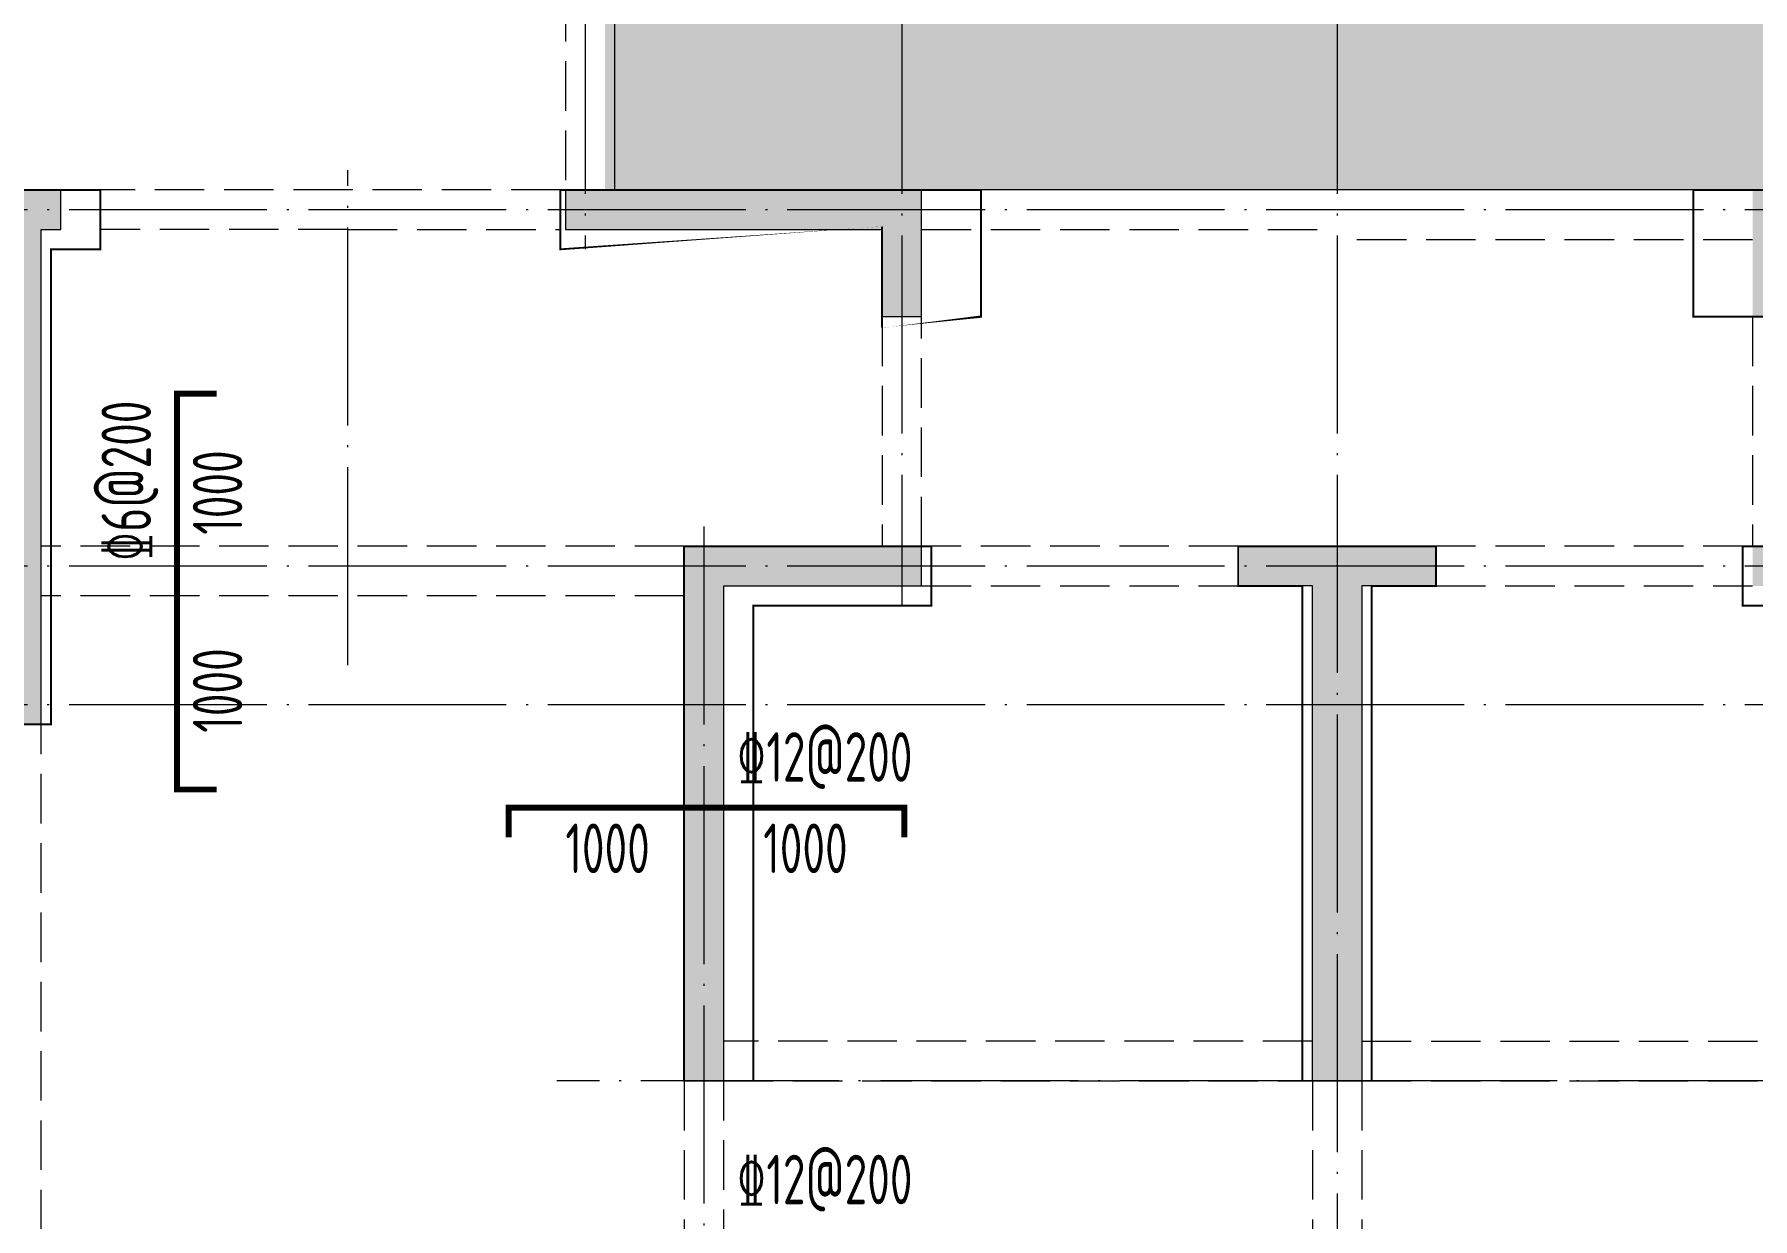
# Model space of a CAD drawing. Extents: x 5874492 to 7194610, y -939842 to -279257.
# Drawn here: x 6611827 to 6620511, y -448403 to -442422 of the extents above; entities that cross this region are included whole.
import ezdxf
from ezdxf.enums import TextEntityAlignment as Align

# ---------------------------------------------------------------- set-up
doc = ezdxf.new("R2010")
doc.units = 0
doc.header["$LTSCALE"] = 1000
doc.linetypes.add('DASH', pattern=[0.35, 0.25, -0.1])
doc.linetypes.add('DOTE', pattern=[2.4200000000000004, 2, -0.2, 0.02, -0.2])
for name, color, linetype, lineweight in [('A-轴线-塔楼', 1, 'DOTE', 9), ('A-轴线-隔墙', 41, 'DOTE', 9), ('S-墙柱-HATCH', 251, 'Continuous', 20), ('S-墙柱-WALL', 6, 'Continuous', 20), ('S-板-BEAM', 4, 'DASH', 20), ('S-板-BEAM-CON', 2, 'Continuous', 20), ('S-板-COLU', 50, 'DASH', 20), ('S-板-板面填充', 251, 'Continuous', 20), ('S-板-楼板负筋', 1, 'Continuous', 20), ('S-板-楼板负筋文字', 7, 'Continuous', 20)]:
    doc.layers.add(name, color=color, linetype=linetype, lineweight=lineweight)
doc.styles.add('TSSD_Rein', font='tssdeng.shx', dxfattribs={"width": 0.7, "bigfont": 'hztxt.shx'})

# ---------------------------------------------------------------- blocks, each defined once
blk = doc.blocks.new('ndgfjhgkjhk')
at = {"layer": 'S-板-BEAM'}
for p, q in [((6617094.781736591, -517904.5655239704), (6617094.781736481, -519254.5655239704)), ((6615969.78168574, -519254.5641617407), (6614744.781736528, -519254.5647839743)), ((6617069.781736528, -519254.5647839743), (6615969.781793102, -519254.5641617407)), ((6615994.781652625, -519454.5507103122), (6614744.781542704, -519454.5655239817)), ((6615994.781652625, -519454.5507103122), (6617069.781736528, -519454.5647839743)), ((6618894.781736528, -519454.5647839743), (6620894.781751501, -519454.5647839743)), ((6621094.781751502, -519504.5647839743), (6623094.781736528, -519504.5647839743)), ((6618694.781736531, -519894.5655239704), (6618694.781736531, -521054.5655239704)), ((6618894.781736531, -521054.5655239704), (6618894.781736531, -519894.5655239704)), ((6623094.781736533, -519894.5655239704), (6623094.781736533, -521054.5655239704)), ((6617694.781542704, -521054.5655239817), (6614444.781542704, -521054.5655239817)), ((6620494.781736528, -521054.5647839708), (6618894.781736528, -521054.5647839708)), ((6623094.781736528, -521054.5647839708), (6621494.781736528, -521054.5647839708)), ((6618894.781736528, -521254.5647839708), (6620494.781736528, -521254.5647839708)), ((6621494.781736528, -521254.5647839708), (6623094.781736528, -521254.5647839708)), ((6617694.781542704, -521304.5655239817), (6614444.781542704, -521304.5655239817)), ((6614444.781736528, -525604.5655239815), (6614444.781736528, -521954.5655239704)), ((6620869.781736528, -523554.5647839699), (6617894.781736528, -523554.5647839699)), ((6621119.781736529, -523554.5655239704), (6624094.781379844, -523554.5655239922)), ((6617694.782093225, -523754.5655239704), (6617694.781757515, -525354.5655239704)), ((6617894.781736528, -523754.5647839699), (6620869.781736528, -523754.5647839699)), ((6617894.781757515, -525354.5655239704), (6617894.782093225, -523754.5655239704)), ((6620869.781736528, -523754.5655239704), (6620869.781484745, -524954.5655239704)), ((6621119.781736528, -523754.5655239704), (6621119.781484745, -524954.5647839699)), ((6621119.781736528, -523754.5655239704), (6624094.781379842, -523754.5655239922))]:
    blk.add_line(p, q, dxfattribs=at)
at = {"layer": 'S-板-BEAM-CON'}
for p, q in [((6617344.781736471, -519254.5655239745), (6617344.781736581, -517904.5655239745)), ((6623094.781736528, -519254.5647839743), (6618894.781736528, -519254.5647839743))]:
    blk.add_line(p, q, dxfattribs=at)
blk = doc.blocks.new('ZHOUWANG2')
at = {"layer": 'A-轴线-塔楼', "linetype": 'DOTE', "ltscale": 0.5}
for p, q in [((180646.0602966947, 135009.803520709), (180646.0599341299, 126469.5256954511)), ((182246.0602966947, 135009.803520709), (182246.0602966947, 124669.5259218521)), ((184446.0602965998, 135009.8035206748), (184446.0602966985, 108020.6245052192)), ((227437.4168482991, 126669.5259218568), (165262.4269482605, 126669.5259218568)), ((181246.0602966947, 125069.5259218521), (181246.0602966957, 108020.6245052352)), ((227437.4168482991, 124869.5259218568), (165262.4269482605, 124869.5259218568)), ((227437.4168482991, 124169.5259218568), (165262.4269482605, 124169.5259218568)), ((201287.8304158961, 122269.5259218568), (180501.9830198027, 122269.5259218568))]:
    blk.add_line(p, q, dxfattribs=at)
at = {"layer": 'A-轴线-隔墙', "ltscale": 0.5}
for p, q in [((179446.060296746, 124369.5259218146), (179446.0602966994, 126869.5259218521)), ((201287.8304158961, 122269.5259218568), (180501.9830198027, 122269.5259218568))]:
    blk.add_line(p, q, dxfattribs=at)
blk = doc.blocks.new('sdgjhgfjhgfj')
at = {"layer": 'S-板-COLU', "const_width": 10}
for points in [[(6298044.526303068, -401651.6614393906), (6297694.526302873, -401651.6614393906), (6297694.526302873, -398951.6614393906), (6298294.526303068, -398951.6614393906), (6298294.526303068, -399251.6614393906), (6298044.526303068, -399251.6614393906)], [(6302744.526303066, -399591.6605470951), (6302244.526303066, -399591.6605470944), (6302244.526303067, -399251.6606507825), (6300619.526821595, -399251.6606993934), (6300619.525784539, -398951.6606993957), (6302744.526318042, -398951.6607432701)], [(6306344.526303068, -399591.6614393906), (6306344.526303068, -398951.6614393906), (6308594.526303068, -398951.6614393906), (6308594.526303068, -399251.6614393906), (6306844.526303068, -399251.6614393906), (6306844.526303068, -399591.6614393906)], [(6301594.526303068, -403451.6614393906), (6301244.526303068, -403451.6614393906), (6301244.526303068, -400751.6614393906), (6302494.526303068, -400751.6614393906), (6302494.526303068, -401051.6614393906), (6301594.526303068, -401051.6614393906)], [(6304719.526303068, -403451.6614393906), (6304369.526303068, -403451.6614393906), (6304369.526303068, -400951.6614393906), (6304044.526303068, -400951.6614393906), (6304044.526303068, -400751.6614393906), (6305044.526303068, -400751.6614393906), (6305044.526303068, -400951.6614393906), (6304719.526303068, -400951.6614393906)], [(6307494.526303068, -403451.6614393906), (6307494.526303068, -401051.6614393906), (6306594.526303068, -401051.6614393906), (6306594.526303068, -400751.6614393906), (6307844.526303068, -400751.6614393906), (6307844.526303068, -403451.6614393906)]]:
    blk.add_lwpolyline(points, close=True, dxfattribs=at)
blk = doc.blocks.new('safdhgfjhgfj')
at = {"layer": 'S-墙柱-HATCH', "ltscale": 0.2}
h = blk.add_hatch(color=256, dxfattribs=at)
h.paths.add_polyline_path([(6293544.526303062, -281423.0350931182), (6293544.526303062, -286793.0350931182), (6293844.526303062, -286793.0350931182), (6293844.526303062, -286023.0350931182), (6296544.526303062, -286023.0350931182), (6296544.526303062, -285823.0350930591), (6296444.52630757, -285823.0350931182), (6293844.526303062, -285823.0350931182), (6293844.526303062, -280773.0350931182), (6293244.526303062, -280773.0350931182), (6293244.526303062, -281423.0350931182)])
h.paths.add_polyline_path([(6288044.526303262, -295923.0364942049), (6287794.526303262, -295923.0364942049), (6287794.526303262, -288523.0364942049), (6288634.526303262, -288523.0364942049), (6288634.526303262, -288273.0364942049), (6287544.526303262, -288273.0364942049), (6287544.526303262, -296523.0364942049), (6288044.526303262, -296523.0364942049)])
h.paths.add_polyline_path([(6314844.526303068, -287823.0364942049), (6315844.526303068, -287823.0364942049), (6315844.526303068, -287623.0364942049), (6314644.526303068, -287623.0364942049), (6314644.526303068, -290323.0364942049), (6314844.526303068, -290323.0364942049)])
h.paths.add_polyline_path([(6314844.526303068, -292123.0364942049), (6315244.526303068, -292123.0364942049), (6315244.526303068, -291923.0364942049), (6314644.526303068, -291923.0364942049), (6314644.526303068, -294423.0364942049), (6314844.526303068, -294423.0364942049)])
h.paths.add_polyline_path([(6315644.526303068, -286023.0364942049), (6313894.526303068, -286023.0364942049), (6313894.526303068, -285823.0364942049), (6315844.526303068, -285823.0364942049), (6315844.526303068, -286463.0364942049), (6315644.526303068, -286463.0364942049)])
h.paths.add_polyline_path([(6304669.526303068, -290323.0364942049), (6304419.526303068, -290323.0364942049), (6304419.526303068, -287823.0364942049), (6304044.526303068, -287823.0364942049), (6304044.526303068, -287623.0364942049), (6305044.526303068, -287623.0364942049), (6305044.526303068, -287823.0364942049), (6304669.526303068, -287823.0364942049)])
h.paths.add_polyline_path([(6301444.526302873, -292123.0364942049), (6301844.526302873, -292123.0364942049), (6301844.526302873, -291923.0364942049), (6301244.526302873, -291923.0364942049), (6301244.526302873, -294423.0364942049), (6301444.526302873, -294423.0364942049)])
h.paths.add_polyline_path([(6314094.526302873, -284523.0364942049), (6314094.526302873, -283423.0364942049), (6312494.526302873, -283423.0364942049), (6312494.526302873, -281123.0364942049), (6309994.526302873, -281123.0364942049), (6309994.526302873, -283423.0364942049), (6308394.526302873, -283423.0364942049), (6308394.526302873, -284523.0364942049), (6308594.526302873, -284523.0364942049), (6308594.526302873, -283623.0364942049), (6310694.526302873, -283623.0364942049), (6310694.526302873, -283423.0364942049), (6310194.526302873, -283423.0364942049), (6310194.526302873, -281323.0364942049), (6312294.526302873, -281323.0364942049), (6312294.526302873, -283423.0364942049), (6311794.526302873, -283423.0364942049), (6311794.526302873, -283623.0364942049), (6313894.526302873, -283623.0364942049), (6313894.526302873, -284523.0364942049)])
h.paths.add_polyline_path([(6307644.526303068, -287823.0364942049), (6306644.526303068, -287823.0364942049), (6306644.526303068, -287623.0364942049), (6307844.526303068, -287623.0364942049), (6307844.526303068, -290323.0364942049), (6307644.526303068, -290323.0364942049)])
h.paths.add_polyline_path([(6307644.526303068, -292123.0364942049), (6307244.526303068, -292123.0364942049), (6307244.526303068, -291923.0364942049), (6307844.526303068, -291923.0364942049), (6307844.526303068, -294423.0364942049), (6307644.526303068, -294423.0364942049)])
h.paths.add_polyline_path([(6300644.525784539, -285823.0357542097), (6300644.526821595, -286023.0357542076), (6302244.526303067, -286023.0357055968), (6302244.526303066, -286463.0356019086), (6302444.526303066, -286463.0356019086), (6302444.526318042, -285823.0357980836)])
h.paths.add_polyline_path([(6300644.526303068, -283273.0364942049), (6300644.526303068, -284473.0364942049), (6300844.526303068, -284473.0364942049), (6300844.526303068, -280773.0364942049), (6298344.526303068, -280773.0364942049), (6298344.526303068, -281473.0364942049), (6298544.526303068, -281473.0364942049), (6298544.526303068, -280973.0364942049), (6300644.526303068, -280973.0364942049), (6300644.526303068, -283073.0364942049), (6298544.526303068, -283073.0364942049), (6298544.526303068, -282573.0364942049), (6298344.526303068, -282573.0364942049), (6298344.526303068, -283273.0364942049)])
h.paths.add_polyline_path([(6306844.526303068, -286023.0364942049), (6308594.526303068, -286023.0364942049), (6308594.526303068, -285823.0364942049), (6306644.526303068, -285823.0364942049), (6306644.526303068, -286463.0364942049), (6306844.526303068, -286463.0364942049)])
h.paths.add_polyline_path([(6297694.526303068, -288523.0364942049), (6297994.526303068, -288523.0364942049), (6297994.526303068, -286023.0364942049), (6298094.526303068, -286023.0364942049), (6298094.526303068, -285823.0364942049), (6297694.526303068, -285823.0364942049)])
h.paths.add_polyline_path([(6311144.526303068, -288523.0364942049), (6311344.526303068, -288523.0364942049), (6311344.526303068, -286023.0364942049), (6311694.526303068, -286023.0364942049), (6311694.526303068, -285823.0364942049), (6310794.526303068, -285823.0364942049), (6310794.526303068, -286023.0364942049), (6311144.526303068, -286023.0364942049)])
h.paths.add_polyline_path([(6301444.526303068, -287823.0364942049), (6302444.526303066, -287823.0364942049), (6302444.526303066, -287623.0364942049), (6301244.526303068, -287623.0364942049), (6301244.526303068, -290323.0364942049), (6301444.526303068, -290323.0364942049)])
h.paths.add_polyline_path([(6298394.526303068, -296223.0364942049), (6298394.526303068, -295923.0364942049), (6297994.526303068, -295923.0364942049), (6297994.526303068, -292173.0212728559), (6297694.526303068, -292173.0212728559), (6297694.526303068, -295923.0364942049), (6296944.526303068, -295923.0364942049), (6296944.526303068, -296223.0364942049)])
h.paths.add_polyline_path([(6305444.526303068, -296223.0364942049), (6305444.526303068, -295923.0364942049), (6304669.526303068, -295923.0364942049), (6304669.526303068, -291523.0364942343), (6304419.526303068, -291523.0364942343), (6304419.526303068, -295923.0364942049), (6303644.526303068, -295923.0364942049), (6303644.526303068, -296223.0364942049)])
h.paths.add_polyline_path([(6312144.526303068, -296223.0364942049), (6312144.526303068, -295923.0364942049), (6311344.526303068, -295923.0364942049), (6311344.526303068, -292173.0212728559), (6311144.526303068, -292173.0212728559), (6311144.526303068, -295923.0364942049), (6310344.526303068, -295923.0364942049), (6310344.526303068, -296223.0364942049)])
h.paths.add_polyline_path([(6293444.526303068, -295923.0364942049), (6293594.526303068, -295923.0364942049), (6293594.526303068, -292373.0364942049), (6293844.526303068, -292373.0364942049), (6293844.526303068, -296523.0364942049), (6293444.526303068, -296523.0364942049)])
h.paths.add_polyline_path([(6293144.526303068, -288523.0364942049), (6293644.526303068, -288523.0364942049), (6293644.526303068, -291323.0364942049), (6293844.526303068, -291323.0364942049), (6293844.526303068, -288273.0364942049), (6293144.526303068, -288273.0364942049)])
h.paths.add_polyline_path([(6317819.526303068, -290323.0364942049), (6318069.526303068, -290323.0364942049), (6318069.526303068, -287823.0364942049), (6318444.526303068, -287823.0364942049), (6318444.526303068, -287623.0364942049), (6317444.526303068, -287623.0364942049), (6317444.526303068, -287823.0364942049), (6317819.526303068, -287823.0364942049)])
h.paths.add_polyline_path([(6321044.526303262, -292123.0364942049), (6320644.526303262, -292123.0364942049), (6320644.526303262, -291923.0364942049), (6321244.526303262, -291923.0364942049), (6321244.526303262, -294423.0364942049), (6321044.526303262, -294423.0364942049)])
h.paths.add_polyline_path([(6321869.526821597, -285823.0357542097), (6321869.525784541, -286023.0357542076), (6320244.526303069, -286023.0357055968), (6320244.52630307, -286463.0356019086), (6320044.52630307, -286463.0356019086), (6320044.526288094, -285823.0357980836)])
h.paths.add_polyline_path([(6324744.526496891, -288523.035754197), (6324544.526496891, -288523.0364942049), (6324544.526496891, -286023.0364942049), (6324394.526303068, -286023.0364942049), (6324394.526303068, -285823.0364942049), (6324744.526496891, -285823.035754197)])
h.paths.add_polyline_path([(6321044.526303068, -287823.0364942049), (6320044.526303068, -287823.0364942049), (6320044.526303068, -287623.0364942049), (6321244.526303068, -287623.0364942049), (6321244.526303068, -290323.0364942049), (6321044.526303068, -290323.0364942049)])
h.paths.add_polyline_path([(6324094.526303068, -296223.0364942049), (6324094.526303068, -295923.0364942049), (6324494.526303068, -295923.0364942049), (6324494.526303068, -292173.0212728558), (6324744.526303068, -292173.0212728558), (6324744.526303068, -295923.0364942049), (6325544.526303068, -295923.0364942049), (6325544.526303068, -296223.0364942049)])
h.paths.add_polyline_path([(6317044.526303068, -296223.0364942049), (6317044.526303068, -295923.0364942049), (6317819.526303068, -295923.0364942049), (6317819.526303068, -291523.0364942049), (6318069.526303068, -291523.0364942049), (6318069.526303068, -295923.0364942049), (6318844.526303068, -295923.0364942049), (6318844.526303068, -296223.0364942049)])
h.paths.add_polyline_path([(6323044.526303068, -281173.0364942049), (6320644.526303068, -281173.0364942049), (6320644.526303068, -284473.0364942049), (6320844.526303068, -284473.0364942049), (6320844.526303068, -283573.0364942049), (6323544.526303068, -283573.0364942049), (6323544.526303068, -282923.0364942049), (6323344.526303068, -282923.0364942049), (6323344.526303068, -283373.0364942049), (6320844.526303068, -283373.0364942049), (6320844.526303068, -281373.0364942049), (6323344.526303068, -281373.0364942049), (6323344.526303068, -281823.0364942049), (6323544.526303068, -281823.0364942049), (6323544.526303068, -280773.0364942049), (6323044.526303068, -280773.0364942049)])
h.paths.add_polyline_path([(6328944.527220966, -281423.0364942049), (6328944.527220966, -286793.0364942049), (6328644.527220966, -286793.0364942049), (6328644.527220966, -286023.0364942049), (6325944.527220966, -286023.0364942049), (6325944.527220966, -285823.0364941456), (6326044.527216459, -285823.0364942049), (6328644.527220966, -285823.0364942049), (6328644.527220966, -280773.0364942049), (6329294.527220966, -280773.0364942049), (6329294.527220966, -281423.0364942049)])
h.paths.add_polyline_path([(6329044.526303068, -295923.0364942049), (6328944.526303068, -295923.0364942049), (6328944.526303068, -292373.0364942049), (6328644.526303068, -292373.0364942049), (6328644.526303068, -296523.0364942049), (6329044.526303068, -296523.0364942049)])
h.paths.add_polyline_path([(6329344.526303068, -288523.0364942049), (6328944.526303068, -288523.0364942049), (6328944.526303068, -291323.0364942049), (6328644.526303068, -291323.0364942049), (6328644.526303068, -288273.0364942049), (6329344.526303068, -288273.0364942049)])
h.paths.add_polyline_path([(6334444.526303068, -295923.0364942049), (6334694.526303068, -295923.0364942049), (6334694.526303068, -288523.0364942049), (6333854.526303068, -288523.0364942049), (6333854.526303068, -288273.0364942049), (6334944.526303068, -288273.0364942049), (6334944.526303068, -296523.0364942049), (6334444.526303068, -296523.0364942049)])
at = {"layer": 'S-墙柱-WALL'}
for points in [[(6297694.526303068, -288523.0364942049), (6297994.526303068, -288523.0364942049), (6297994.526303068, -286023.0364942049), (6298094.526303068, -286023.0364942049), (6298094.526303068, -285823.0364942049), (6297694.526303068, -285823.0364942049)], [(6300644.525784539, -285823.0357542097), (6300644.526821595, -286023.0357542076), (6302244.526303067, -286023.0357055968), (6302244.526303066, -286463.0356019086), (6302444.526303066, -286463.0356019086), (6302444.526318042, -285823.0357980836)], [(6301444.526303068, -287823.0364942049), (6302444.526303066, -287823.0364942049), (6302444.526303066, -287623.0364942049), (6301244.526303068, -287623.0364942049), (6301244.526303068, -290323.0364942049), (6301444.526303068, -290323.0364942049)], [(6304669.526303068, -290323.0364942049), (6304419.526303068, -290323.0364942049), (6304419.526303068, -287823.0364942049), (6304044.526303068, -287823.0364942049), (6304044.526303068, -287623.0364942049), (6305044.526303068, -287623.0364942049), (6305044.526303068, -287823.0364942049), (6304669.526303068, -287823.0364942049)]]:
    blk.add_lwpolyline(points, close=True, dxfattribs=at)

msp = doc.modelspace()

# ---------------------------------------------------------------- hatches: boundary and pattern name
at = {"layer": 'S-板-板面填充'}
h = msp.add_hatch(dxfattribs=at)
h.set_pattern_fill('CROSS,_O', color=256, scale=100)
h.set_pattern_definition([(0, (-312234.5, 0), (158.75, 158.75), [79.375, -238.125]), (90, (-312194.8125, -39.6875), (-158.75, 158.75), [79.375, -238.125])])
h.paths.add_polyline_path([(6598616.122091617, -456699.9062842943), (6602194.388119877, -456699.9062842943), (6602194.388119061, -453907.4359236108), (6601411.234141944, -453907.4359236114), (6601411.234141944, -445657.4359236114), (6607411.23433558, -445657.4359236001), (6607411.234141745, -438807.4345225247), (6607111.234141745, -438807.4345225247), (6607111.234335574, -438157.4359236001), (6614711.23414175, -438157.4359236001), (6614711.234104487, -443207.4351890254), (6622261.185542292, -443207.4359236001), (6622261.234141556, -440807.4359236114), (6623861.234141556, -440807.4359236114), (6623861.234141556, -438507.4359236114), (6626361.234141556, -438507.4359236114), (6626361.234141556, -440807.4359236114), (6627961.234141556, -440807.4359236114), (6627961.283128866, -443207.4359236001), (6634511.234179013, -443207.4352130658), (6634511.265362126, -438757.4359236029), (6634411.234141824, -436657.4359233851), (6616094.388741058, -436657.4359231938), (6616094.388741058, -434201.1147887663), (6598616.122091617, -434201.1147887663)])

# ---------------------------------------------------------------- linework, layer by layer
at = {"layer": 'S-板-楼板负筋', "const_width": 30}
for points in [[(6612748.192977639, -446235.9001222681), (6612548.192977639, -446235.9001222681), (6612548.192977639, -444235.9001222681), (6612748.192977639, -444235.9001222681)], [(6614224.323937368, -446478.0507500486), (6614224.323937368, -446328.0507500486), (6616224.323937368, -446328.0507500486), (6616224.323937368, -446478.0507500486)]]:
    msp.add_lwpolyline(points, dxfattribs=at)

# ---------------------------------------------------------------- block references
at = {"color": 3}
msp.add_blockref('ZHOUWANG2', (6433965.173845068, -569976.9618454787), dxfattribs=at)
at = {"layer": 'S-墙柱-HATCH'}
for name, p in [('sdgjhgfjhgfj', (313866.7080582939, -44255.77448422054)), ('safdhgfjhgfj', (313866.7080582939, -157384.3994294063))]:
    msp.add_blockref(name, p, dxfattribs=at)
at = {"layer": 'S-板-BEAM'}
msp.add_blockref('ndgfjhgkjhk', (-2583.547400953248, 76047.1296003703), dxfattribs=at)

# ---------------------------------------------------------------- texts
at = {"layer": 'S-板-楼板负筋文字', "style": 'TSSD_Rein', "width": 0.7}
msp.add_text('\x846@200', height=250, rotation=90, dxfattribs=at).set_placement((6612416.76440621, -445083.4001222681))
for p in [(6612628.192977639, -444735.9001222681), (6612628.192977639, -445735.9001222681)]:
    msp.add_text('1000', height=250, rotation=90, dxfattribs=at).set_placement(p, align=Align.TOP_CENTER)
for p in [(6615376.823937368, -446196.6221786202), (6615376.823937368, -448330.7843655874)]:
    msp.add_text('\x8412@200', height=250, dxfattribs=at).set_placement(p)
for p in [(6614724.323937368, -446408.0507500486), (6615724.323937368, -446408.0507500486)]:
    msp.add_text('1000', height=250, dxfattribs=at).set_placement(p, align=Align.TOP_CENTER)

doc.saveas('drawing.dxf')
